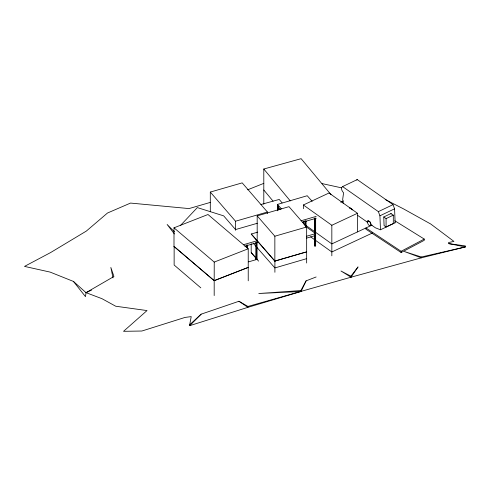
<?xml version="1.0" encoding="UTF-8"?>
<svg xmlns="http://www.w3.org/2000/svg" width="490" height="490" viewBox="0 0 490 490"><rect width="100%" height="100%" fill="white"/><g stroke="black" fill="none" stroke-linecap="round" stroke-linejoin="round"><path stroke-width="0.73" d="M306.66 263.007L306.66 226.999L288.99 206.664L257.183 215.882L257.183 242.581L244.89 246.176M385.189 199.497L403.57 208.912L430.802 224.059L453.918 241.399L448.54 242.532L448.846 243.646L465.365 245.937L465.5 246.911L421.296 257.85L404.415 251.542L421.327 257.017L421.296 257.85L351.018 277.205L247.952 306.446L238.955 301.27L201.139 314.17L189.691 324.735L189.795 325.642L247.897 307.34L301.05 291.483L306.115 280.85L316.13 276.973M247.952 306.446L247.897 307.34L238.955 301.27M113.006 277.885L110.844 267.454L113.943 276.489L86.026 292.653L85.487 296.658L73.457 281.438L50.127 272.097L24.5 266.401L50.586 252.571L86.326 231.084L107.506 213.009L130.536 203.074L189.018 208.581L210.222 202.425M189.691 324.735L191.21 316.607L185.012 317.428L141.873 331.02L123.529 331.32L147.025 310.574L115.695 306.219L101.969 298.686L86.026 292.653L73.457 281.438M300.842 290.552L258.781 293.516L301.05 291.483L300.842 290.552L306.115 280.85M349.627 207.968L349.793 207.674L351.979 209.206L352.279 209.965M357.529 215.294L367.071 221.97L367.978 220.396L370.158 221.927L371.371 224.977L375.444 227.826L380.467 229.779L395.136 222.797L394.585 208.814L393.035 204.642L357.247 179.597L342.584 186.586C340.207 187.995 342.216 191.431 343.588 192.797L342.688 199.338L343.214 203.448M351.018 277.205L358.055 266.915L350.895 276.189L351.018 277.205L340.985 271.001L350.895 276.189M180.406 225.541L197.323 207.589L223.679 215.863L235.525 229.565L257.268 223.293M189.795 325.642L201.139 314.17M356.683 179.983L357.247 179.597M401.12 251.29L424.26 239.071L424.26 240.314L401.12 252.528L365.938 229.204L365.938 227.96L401.12 251.29L401.12 252.528M342.584 186.586L378.366 211.625L393.035 204.642M380.467 229.779L379.922 215.802L394.585 208.814M367.071 221.97L368.407 221.333M383.75 216.984L390.989 213.536L393.305 215.159L393.305 223.526L386.071 226.968L384.087 225.584L383.75 216.984L386.071 218.607L386.071 226.968M386.071 218.607L393.305 215.159M303.377 208.703L303.377 204.979L329.029 192.993L357.48 213.285L357.48 231.911M340.734 202.248L343.49 200.955M303.377 204.979L331.834 225.271L357.48 213.285M372.051 225.106L331.834 243.904L305.852 225.369M372.492 232.971L331.834 251.97L310.66 236.872M86.026 292.653L91.514 290.147M247.621 189.808L263.828 183.346M214.185 295.568L214.185 280.666L173.999 246.446L173.999 227.819L207.993 214.51L248.228 248.773L248.228 280.813M173.999 227.819L214.234 262.077L248.228 248.773M173.999 246.446L214.185 280.666L248.228 267.399L214.185 280.666L214.234 262.077M277.493 210.786L277.487 204.416L307.236 195.731L312.155 201.341M277.965 210.578L277.965 206.823L277.493 206.278L278.24 206.063M277.965 206.823L278.712 206.609M257.771 232.113L251.186 234.036L274.853 261.048L306.66 251.836M300.97 220.819L316.209 216.372M302.422 222.258L316.209 218.234M243.444 244.731L257.183 240.719L274.902 261.103L274.902 272.281M248.51 261.881L257.183 259.351L251.297 252.632M274.902 261.103L305.374 252.209M306.66 258.659L274.902 267.938L253.165 243.12M304.86 225.394L304.86 220.886L305.331 221.431L306.079 221.217L306.079 227.225M314.433 233.883L314.433 218.105L314.911 218.656L315.658 218.436L315.658 246.225M257.183 215.882L274.853 236.211L306.66 226.999M246.439 247.321L246.439 245.037L246.917 245.582L247.664 245.361L247.664 248.412M255.847 242.287L256.325 242.832L257.072 242.617L257.072 259.382L256.325 259.596L255.847 259.051L255.847 243.046M306.415 236.29L315.658 233.608L305.711 226.515M306.415 238.152L315.658 235.47M255.847 259.051L256.601 258.836L257.072 259.382M210.302 211.796L210.302 192.068L242.189 182.874L267.411 212.029L267.411 213.548M210.302 192.068L235.525 221.223L267.411 212.029M263.798 204.226L263.798 169.013L301.136 158.68L330.989 194.634M260.937 204.502L279.245 199.436L282.093 202.86M421.327 257.017L465.5 246.911L448.846 243.646M322.053 183.591L341.408 187.817M394.818 222.674L395.136 222.797M394.799 220.751L424.26 239.071M304.615 224.487L303.377 223.605L303.377 221.37M200.833 287.869L174.134 265.023L174.134 246.397M174.428 231.85L167.139 224.487L174.391 233.951M277.487 204.416L281.419 208.905M277.487 206.278L280.439 209.647M251.297 234L257.183 240.719M258.598 261.121L251.186 252.662L251.186 243.72M315.186 217.891L315.658 218.436M305.607 220.672L306.079 221.217M256.601 242.072L257.072 242.617M247.193 244.816L247.664 245.361M263.798 169.013L290.282 200.906M263.798 189.991L273.065 201.145M378.366 211.625L379.922 215.802M390.989 213.536L391.008 214.075M331.834 225.271L331.834 255.823M314.911 218.656L314.911 246.446M314.433 235.384L314.433 245.9M305.331 221.431L305.331 225.939M278.712 207.356L278.712 209.61M274.853 236.211L274.853 261.048M256.325 242.832L256.325 259.596M246.917 245.582L246.917 247.867M235.525 221.223L235.525 230.331M349.878 208.483A2.493 1.299 64.5 0 1 351.734 209.438M367.598 222.644A2.493 1.299 64.5 0 0 370.158 225.719A2.493 1.299 64.5 0 0 369.748 221.946A2.493 1.299 64.5 0 0 367.598 222.644"/></g></svg>
